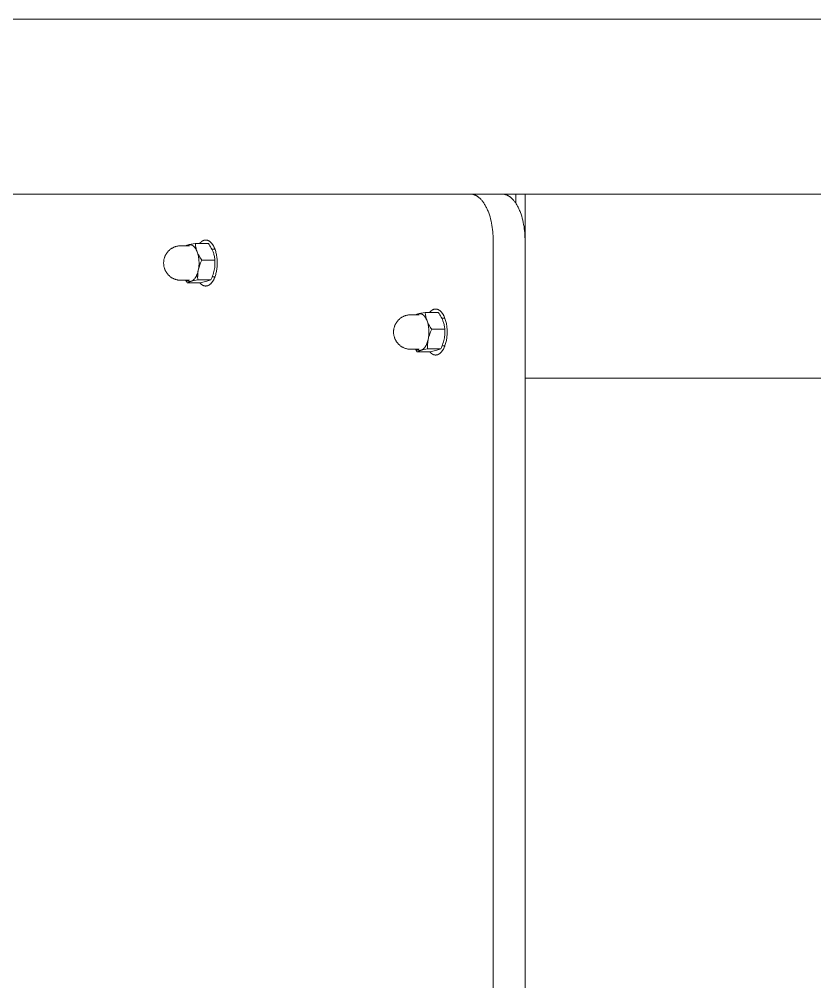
# Model space of a CAD drawing. Header units: millimetres. Extents: x -427 to 4679, y -324 to 2971.
# Drawn here: x -58.5 to 114.5, y 2761.5 to 2970.7 of the extents above; entities that cross this region are included whole.
import ezdxf

# ---------------------------------------------------------------- set-up
doc = ezdxf.new("R2010")
doc.units = ezdxf.units.MM
doc.layers.add('ZANO_R', color=7, linetype='Continuous', lineweight=0)

msp = doc.modelspace()

# ---------------------------------------------------------------- linework, layer by layer
at = {"layer": 'ZANO_R'}
for p, q in [((52.71, 2970.74), (-168.37, 2970.74)), ((117.92, 2970.74), (52.71, 2970.74)), ((39.52, 2932.74), (-175.48, 2932.74)), ((46.45, 2932.74), (39.52, 2932.74)), ((39.52, 2932.74), (39.57, 2932.74)), ((39.57, 2932.74), (39.63, 2932.74)), ((39.63, 2932.74), (39.69, 2932.74)), ((39.69, 2932.74), (39.74, 2932.73)), ((39.74, 2932.73), (39.8, 2932.73)), ((39.8, 2932.73), (39.85, 2932.72)), ((39.85, 2932.72), (39.91, 2932.71)), ((39.91, 2932.71), (39.97, 2932.7)), ((39.97, 2932.7), (40.03, 2932.69)), ((40.03, 2932.69), (40.08, 2932.68)), ((40.08, 2932.68), (40.14, 2932.66)), ((40.14, 2932.66), (40.2, 2932.65)), ((40.2, 2932.65), (40.26, 2932.63)), ((40.26, 2932.63), (40.31, 2932.61)), ((40.31, 2932.61), (40.37, 2932.59)), ((40.37, 2932.59), (40.43, 2932.57)), ((40.43, 2932.57), (40.49, 2932.55)), ((40.49, 2932.55), (40.55, 2932.53)), ((40.55, 2932.53), (40.6, 2932.5)), ((40.6, 2932.5), (40.66, 2932.48)), ((40.66, 2932.48), (40.72, 2932.45)), ((40.72, 2932.45), (40.78, 2932.42)), ((40.78, 2932.42), (40.84, 2932.39)), ((40.84, 2932.39), (40.9, 2932.36)), ((40.9, 2932.36), (40.95, 2932.32)), ((40.95, 2932.32), (41.01, 2932.29)), ((41.01, 2932.29), (41.07, 2932.25)), ((41.07, 2932.25), (41.13, 2932.21)), ((41.13, 2932.21), (41.19, 2932.17)), ((41.19, 2932.17), (41.24, 2932.13)), ((41.24, 2932.13), (41.3, 2932.08)), ((41.3, 2932.08), (41.36, 2932.04)), ((41.36, 2932.04), (41.47, 2931.94)), ((41.47, 2931.94), (41.59, 2931.84)), ((41.59, 2931.84), (41.7, 2931.74)), ((41.7, 2931.74), (41.82, 2931.62)), ((41.82, 2931.62), (41.93, 2931.5)), ((49.45, 2932.74), (46.45, 2932.74)), ((46.5, 2932.74), (46.45, 2932.74)), ((46.56, 2932.74), (46.5, 2932.74)), ((46.61, 2932.74), (46.56, 2932.74)), ((46.9, 2932.74), (46.56, 2932.74)), ((46.67, 2932.73), (46.61, 2932.74)), ((46.72, 2932.73), (46.67, 2932.73)), ((46.78, 2932.72), (46.72, 2932.73)), ((46.83, 2932.71), (46.78, 2932.72)), ((46.89, 2932.7), (46.83, 2932.71)), ((46.95, 2932.69), (46.89, 2932.7)), ((47, 2932.68), (46.95, 2932.69)), ((47.06, 2932.67), (47, 2932.68)), ((47.12, 2932.65), (47.06, 2932.67)), ((47.17, 2932.64), (47.12, 2932.65)), ((47.23, 2932.62), (47.17, 2932.64)), ((47.29, 2932.6), (47.23, 2932.62)), ((47.34, 2932.58), (47.29, 2932.6)), ((47.4, 2932.56), (47.34, 2932.58)), ((47.46, 2932.54), (47.4, 2932.56)), ((47.51, 2932.51), (47.46, 2932.54)), ((47.57, 2932.48), (47.51, 2932.51)), ((47.63, 2932.46), (47.57, 2932.48)), ((47.69, 2932.43), (47.63, 2932.46)), ((47.74, 2932.4), (47.69, 2932.43)), ((47.8, 2932.37), (47.74, 2932.4)), ((47.86, 2932.33), (47.8, 2932.37)), ((47.92, 2932.3), (47.86, 2932.33)), ((47.97, 2932.26), (47.92, 2932.3)), ((48.03, 2932.23), (47.97, 2932.26)), ((48.09, 2932.19), (48.03, 2932.23)), ((48.15, 2932.15), (48.09, 2932.19)), ((48.2, 2932.11), (48.15, 2932.15)), ((48.26, 2932.06), (48.2, 2932.11)), ((48.37, 2931.97), (48.26, 2932.06)), ((48.49, 2931.87), (48.37, 2931.97)), ((48.6, 2931.77), (48.49, 2931.87)), ((48.71, 2931.66), (48.6, 2931.77)), ((48.82, 2931.54), (48.71, 2931.66)), ((49.45, 2932.74), (49.45, 2930.74)), ((49.45, 2932.74), (51.45, 2932.74)), ((51.45, 2932.74), (1545.45, 2932.74)), ((51.45, 2892.74), (51.45, 2932.74)), ((41.93, 2931.5), (42.04, 2931.38)), ((42.04, 2931.38), (42.15, 2931.25)), ((42.15, 2931.25), (42.26, 2931.11)), ((42.26, 2931.11), (42.36, 2930.97)), ((42.36, 2930.97), (42.47, 2930.82)), ((42.47, 2930.82), (42.57, 2930.66)), ((42.57, 2930.66), (42.67, 2930.5)), ((42.67, 2930.5), (42.77, 2930.34)), ((42.77, 2930.34), (42.87, 2930.17)), ((42.87, 2930.17), (42.96, 2929.99)), ((42.96, 2929.99), (43.05, 2929.81)), ((43.05, 2929.81), (43.15, 2929.63)), ((43.15, 2929.63), (43.23, 2929.44)), ((48.93, 2931.42), (48.82, 2931.54)), ((49.04, 2931.3), (48.93, 2931.42)), ((49.14, 2931.16), (49.04, 2931.3)), ((49.25, 2931.02), (49.14, 2931.16)), ((49.35, 2930.88), (49.25, 2931.02)), ((49.45, 2930.73), (49.35, 2930.88)), ((49.55, 2930.58), (49.45, 2930.73)), ((49.65, 2930.41), (49.55, 2930.58)), ((49.75, 2930.25), (49.65, 2930.41)), ((49.84, 2930.08), (49.75, 2930.25)), ((49.94, 2929.9), (49.84, 2930.08)), ((50.03, 2929.72), (49.94, 2929.9)), ((50.11, 2929.54), (50.03, 2929.72)), ((50.2, 2929.35), (50.11, 2929.54)), ((43.23, 2929.44), (43.32, 2929.24)), ((43.32, 2929.24), (43.4, 2929.04)), ((43.4, 2929.04), (43.48, 2928.84)), ((43.48, 2928.84), (43.56, 2928.64)), ((43.56, 2928.64), (43.7, 2928.21)), ((43.7, 2928.21), (43.84, 2927.78)), ((43.84, 2927.78), (43.96, 2927.33)), ((50.28, 2929.16), (50.2, 2929.35)), ((50.36, 2928.96), (50.28, 2929.16)), ((50.44, 2928.76), (50.36, 2928.96)), ((50.59, 2928.35), (50.44, 2928.76)), ((50.72, 2927.92), (50.59, 2928.35)), ((50.85, 2927.49), (50.72, 2927.92)), ((50.96, 2927.04), (50.85, 2927.49)), ((43.96, 2927.33), (44.07, 2926.88)), ((44.07, 2926.88), (44.17, 2926.42)), ((44.17, 2926.42), (44.25, 2925.96)), ((44.25, 2925.96), (44.33, 2925.49)), ((44.33, 2925.49), (44.39, 2925.03)), ((51.06, 2926.59), (50.96, 2927.04)), ((51.15, 2926.14), (51.06, 2926.59)), ((51.23, 2925.68), (51.15, 2926.14)), ((51.29, 2925.22), (51.23, 2925.68)), ((44.39, 2925.03), (44.44, 2924.56)), ((44.44, 2924.56), (44.47, 2924.1)), ((44.47, 2924.1), (44.5, 2923.64)), ((44.5, 2923.64), (44.51, 2923.19)), ((51.34, 2924.76), (51.29, 2925.22)), ((51.39, 2924.31), (51.34, 2924.76)), ((51.42, 2923.85), (51.39, 2924.31)), ((51.44, 2923.41), (51.42, 2923.85)), ((51.45, 2922.96), (51.44, 2923.41)), ((-25.01, 2921.13), (-24.89, 2921.18)), ((-24.89, 2921.18), (-24.77, 2921.23)), ((-24.77, 2921.23), (-24.65, 2921.27)), ((-24.65, 2921.27), (-24.53, 2921.32)), ((-24.53, 2921.32), (-24.41, 2921.35)), ((-24.41, 2921.35), (-24.28, 2921.38)), ((-24.28, 2921.38), (-24.16, 2921.41)), ((-24.16, 2921.41), (-24.03, 2921.44)), ((-24.03, 2921.44), (-23.9, 2921.46)), ((-23.9, 2921.46), (-23.78, 2921.47)), ((-23.78, 2921.47), (-23.65, 2921.48)), ((-23.65, 2921.48), (-23.52, 2921.49)), ((-23.52, 2921.49), (-23.39, 2921.49)), ((-23.39, 2921.49), (-21.55, 2921.49)), ((-22.22, 2921.55), (-22.36, 2921.49)), ((-22.07, 2921.6), (-22.22, 2921.55)), ((-22.11, 2921.52), (-22.14, 2921.49)), ((-22.07, 2921.54), (-22.11, 2921.52)), ((-21.93, 2921.65), (-22.07, 2921.6)), ((-22.03, 2921.57), (-22.07, 2921.54)), ((-21.99, 2921.59), (-22.03, 2921.57)), ((-21.95, 2921.61), (-21.99, 2921.59)), ((-21.91, 2921.63), (-21.95, 2921.61)), ((-21.78, 2921.69), (-21.93, 2921.65)), ((-21.87, 2921.65), (-21.91, 2921.63)), ((-21.83, 2921.66), (-21.87, 2921.65)), ((-21.79, 2921.68), (-21.83, 2921.66)), ((-21.75, 2921.69), (-21.79, 2921.68)), ((-21.71, 2921.71), (-21.75, 2921.69)), ((-21.68, 2921.71), (-21.71, 2921.71)), ((-21.65, 2921.72), (-21.68, 2921.71)), ((-21.18, 2921.83), (-21.65, 2921.72)), ((-21.62, 2921.73), (-21.65, 2921.72)), ((-21.59, 2921.73), (-21.62, 2921.73)), ((-21.56, 2921.73), (-21.59, 2921.73)), ((-21.52, 2921.74), (-21.56, 2921.73)), ((-21.49, 2921.74), (-21.52, 2921.74)), ((-21.46, 2921.74), (-21.49, 2921.74)), ((-21.43, 2921.74), (-21.46, 2921.74)), ((-21.4, 2921.74), (-21.43, 2921.74)), ((-21.37, 2921.74), (-21.4, 2921.74)), ((-21.34, 2921.74), (-21.37, 2921.74)), ((-21.31, 2921.73), (-21.34, 2921.74)), ((-21.27, 2921.73), (-21.31, 2921.73)), ((-21.24, 2921.72), (-21.27, 2921.73)), ((-21.21, 2921.71), (-21.24, 2921.72)), ((-21.18, 2921.71), (-21.21, 2921.71)), ((-20.72, 2921.93), (-21.18, 2921.83)), ((-21.15, 2921.7), (-21.18, 2921.71)), ((-21.12, 2921.69), (-21.15, 2921.7)), ((-21.08, 2921.68), (-21.12, 2921.69)), ((-21.05, 2921.66), (-21.08, 2921.68)), ((-21.02, 2921.65), (-21.05, 2921.66)), ((-20.99, 2921.64), (-21.02, 2921.65)), ((-20.96, 2921.62), (-20.99, 2921.64)), ((-20.93, 2921.6), (-20.96, 2921.62)), ((-20.9, 2921.59), (-20.93, 2921.6)), ((-20.87, 2921.57), (-20.9, 2921.59)), ((-20.83, 2921.55), (-20.87, 2921.57)), ((-20.8, 2921.53), (-20.83, 2921.55)), ((-20.77, 2921.51), (-20.8, 2921.53)), ((-20.74, 2921.49), (-20.77, 2921.51)), ((-20.71, 2921.46), (-20.74, 2921.49)), ((-20.25, 2922.01), (-20.72, 2921.93)), ((-20.68, 2921.44), (-20.71, 2921.46)), ((-20.65, 2921.41), (-20.68, 2921.44)), ((-20.62, 2921.39), (-20.65, 2921.41)), ((-20.59, 2921.36), (-20.62, 2921.39)), ((-20.56, 2921.33), (-20.59, 2921.36)), ((-20.53, 2921.3), (-20.56, 2921.33)), ((-20.51, 2921.27), (-20.53, 2921.3)), ((-20.48, 2921.24), (-20.51, 2921.27)), ((-20.45, 2921.21), (-20.48, 2921.24)), ((-20.42, 2921.18), (-20.45, 2921.21)), ((-20.39, 2921.14), (-20.42, 2921.18)), ((-20.37, 2921.11), (-20.39, 2921.14)), ((-20.24, 2921.8), (-20.25, 2922.01)), ((-20.25, 2922.01), (-17.41, 2922.01)), ((-20.21, 2921.59), (-20.24, 2921.8)), ((-20.18, 2921.39), (-20.21, 2921.59)), ((-20.15, 2921.18), (-20.18, 2921.39)), ((-20.1, 2920.98), (-20.15, 2921.18)), ((-19.28, 2922.01), (-19.24, 2922.06)), ((-19.24, 2922.06), (-19.2, 2922.1)), ((-19.2, 2922.1), (-19.16, 2922.14)), ((-19.16, 2922.14), (-19.12, 2922.19)), ((-19.12, 2922.19), (-19.08, 2922.23)), ((-19.08, 2922.23), (-19.04, 2922.27)), ((-19.04, 2922.27), (-19, 2922.3)), ((-19, 2922.3), (-18.96, 2922.34)), ((-18.96, 2922.34), (-18.92, 2922.37)), ((-18.92, 2922.37), (-18.88, 2922.41)), ((-18.88, 2922.41), (-18.84, 2922.44)), ((-18.84, 2922.44), (-18.8, 2922.47)), ((-18.8, 2922.47), (-18.76, 2922.49)), ((-18.76, 2922.49), (-18.72, 2922.52)), ((-18.72, 2922.52), (-18.67, 2922.54)), ((-18.67, 2922.54), (-18.63, 2922.57)), ((-18.63, 2922.57), (-18.59, 2922.59)), ((-18.59, 2922.59), (-18.55, 2922.61)), ((-18.55, 2922.61), (-18.51, 2922.63)), ((-18.51, 2922.63), (-18.47, 2922.65)), ((-18.47, 2922.65), (-18.43, 2922.66)), ((-18.43, 2922.66), (-18.38, 2922.68)), ((-18.38, 2922.68), (-18.34, 2922.69)), ((-18.34, 2922.69), (-18.3, 2922.7)), ((-18.3, 2922.7), (-18.26, 2922.71)), ((-18.26, 2922.71), (-18.22, 2922.72)), ((-18.22, 2922.72), (-18.18, 2922.73)), ((-18.18, 2922.73), (-18.14, 2922.73)), ((-18.14, 2922.73), (-18.1, 2922.74)), ((-18.1, 2922.74), (-18.06, 2922.74)), ((-18.06, 2922.74), (-18.02, 2922.74)), ((-18.02, 2922.74), (-17.98, 2922.74)), ((-17.98, 2922.74), (-17.95, 2922.74)), ((-17.95, 2922.74), (-17.93, 2922.74)), ((-17.93, 2922.74), (-17.9, 2922.74)), ((-17.9, 2922.74), (-17.87, 2922.74)), ((-17.87, 2922.74), (-17.84, 2922.73)), ((-17.84, 2922.73), (-17.81, 2922.73)), ((-17.81, 2922.73), (-17.78, 2922.73)), ((-17.78, 2922.73), (-17.76, 2922.72)), ((-17.76, 2922.72), (-17.73, 2922.72)), ((-17.73, 2922.72), (-17.7, 2922.71)), ((-17.7, 2922.71), (-17.67, 2922.7)), ((-17.67, 2922.7), (-17.64, 2922.69)), ((-17.64, 2922.69), (-17.61, 2922.69)), ((-17.61, 2922.69), (-17.58, 2922.68)), ((-17.58, 2922.68), (-17.55, 2922.67)), ((-17.55, 2922.67), (-17.53, 2922.66)), ((-17.53, 2922.66), (-17.5, 2922.65)), ((-17.5, 2922.65), (-17.47, 2922.63)), ((-17.47, 2922.63), (-17.44, 2922.62)), ((-17.44, 2922.62), (-17.41, 2922.61)), ((-17.41, 2922.61), (-17.38, 2922.59)), ((-17.41, 2922.01), (-17.24, 2921.76)), ((-17.38, 2922.59), (-17.35, 2922.58)), ((-17.35, 2922.58), (-17.32, 2922.56)), ((-17.32, 2922.56), (-17.29, 2922.55)), ((-17.29, 2922.55), (-17.26, 2922.53)), ((-17.26, 2922.53), (-17.23, 2922.51)), ((-17.24, 2921.76), (-17.07, 2921.51)), ((-17.23, 2922.51), (-17.21, 2922.49)), ((-17.21, 2922.49), (-17.18, 2922.48)), ((-17.18, 2922.48), (-17.15, 2922.46)), ((-17.15, 2922.46), (-17.12, 2922.43)), ((-17.12, 2922.43), (-17.09, 2922.41)), ((-17.09, 2922.41), (-17.06, 2922.39)), ((-17.07, 2921.51), (-16.92, 2921.26)), ((-17.06, 2922.39), (-17, 2922.34)), ((-17, 2922.34), (-16.95, 2922.29)), ((-16.95, 2922.29), (-16.89, 2922.24)), ((-16.92, 2921.26), (-16.77, 2920.99)), ((-16.89, 2922.24), (-16.83, 2922.18)), ((-16.83, 2922.18), (-16.78, 2922.12)), ((-16.78, 2922.12), (-16.72, 2922.06)), ((-16.72, 2922.06), (-16.67, 2921.99)), ((-16.67, 2921.99), (-16.61, 2921.93)), ((-16.61, 2921.93), (-16.56, 2921.85)), ((-16.56, 2921.85), (-16.51, 2921.78)), ((-16.51, 2921.78), (-16.46, 2921.7)), ((-16.46, 2921.7), (-16.4, 2921.62)), ((-16.4, 2921.62), (-16.36, 2921.54)), ((-16.36, 2921.54), (-16.31, 2921.45)), ((-16.31, 2921.45), (-16.26, 2921.37)), ((-16.26, 2921.37), (-16.21, 2921.28)), ((-16.21, 2921.28), (-16.17, 2921.18)), ((-16.17, 2921.18), (-16.12, 2921.09)), ((44.51, 2923.19), (44.52, 2922.74)), ((44.52, 2528.74), (44.52, 2922.74)), ((-26.93, 2918.99), (-26.88, 2919.11)), ((-26.88, 2919.11), (-26.83, 2919.23)), ((-26.83, 2919.23), (-26.78, 2919.35)), ((-26.78, 2919.35), (-26.72, 2919.46)), ((-26.72, 2919.46), (-26.66, 2919.58)), ((-26.66, 2919.58), (-26.6, 2919.69)), ((-26.6, 2919.69), (-26.53, 2919.8)), ((-26.53, 2919.8), (-26.46, 2919.9)), ((-26.46, 2919.9), (-26.38, 2920)), ((-26.38, 2920), (-26.3, 2920.11)), ((-26.3, 2920.11), (-26.22, 2920.2)), ((-26.22, 2920.2), (-26.14, 2920.3)), ((-26.14, 2920.3), (-26.05, 2920.39)), ((-26.05, 2920.39), (-25.95, 2920.48)), ((-25.95, 2920.48), (-25.86, 2920.57)), ((-25.86, 2920.57), (-25.76, 2920.65)), ((-25.76, 2920.65), (-25.66, 2920.73)), ((-25.66, 2920.73), (-25.56, 2920.8)), ((-25.56, 2920.8), (-25.45, 2920.88)), ((-25.45, 2920.88), (-25.34, 2920.94)), ((-25.34, 2920.94), (-25.23, 2921.01)), ((-25.23, 2921.01), (-25.12, 2921.07)), ((-25.12, 2921.07), (-25.01, 2921.13)), ((-20.31, 2921.04), (-20.37, 2921.11)), ((-20.26, 2920.97), (-20.31, 2921.04)), ((-20.21, 2920.89), (-20.26, 2920.97)), ((-20.16, 2920.81), (-20.21, 2920.89)), ((-20.11, 2920.73), (-20.16, 2920.81)), ((-20.07, 2920.64), (-20.11, 2920.73)), ((-20.05, 2920.77), (-20.1, 2920.98)), ((-20.02, 2920.55), (-20.07, 2920.64)), ((-19.99, 2920.57), (-20.05, 2920.77)), ((-19.98, 2920.46), (-20.02, 2920.55)), ((-19.93, 2920.38), (-19.99, 2920.57)), ((-19.94, 2920.37), (-19.98, 2920.46)), ((-19.9, 2920.28), (-19.94, 2920.37)), ((-19.86, 2920.18), (-19.93, 2920.38)), ((-19.78, 2919.94), (-19.86, 2920.18)), ((-19.7, 2919.82), (-19.82, 2920.08)), ((-19.71, 2919.7), (-19.78, 2919.94)), ((-19.65, 2919.46), (-19.71, 2919.7)), ((-19.58, 2919.56), (-19.7, 2919.82)), ((-19.59, 2919.21), (-19.65, 2919.46)), ((-19.55, 2918.96), (-19.59, 2919.21)), ((-19.45, 2919.31), (-19.58, 2919.56)), ((-19.31, 2919.06), (-19.45, 2919.31)), ((-19.16, 2918.82), (-19.31, 2919.06)), ((-16.77, 2920.99), (-16.64, 2920.73)), ((-16.64, 2920.74), (-15.98, 2920.74)), ((-16.64, 2920.73), (-16.51, 2920.45)), ((-16.51, 2920.45), (-16.4, 2920.18)), ((-16.4, 2920.18), (-16.32, 2919.98)), ((-16.32, 2919.98), (-16.26, 2919.78)), ((-16.26, 2919.78), (-16.2, 2919.58)), ((-16.2, 2919.58), (-16.15, 2919.38)), ((-16.15, 2919.38), (-16.11, 2919.18)), ((-16.12, 2921.09), (-16.08, 2920.99)), ((-16.11, 2919.18), (-16.07, 2918.97)), ((-16.08, 2920.99), (-16.04, 2920.89)), ((-16.04, 2920.89), (-16, 2920.79)), ((-16, 2920.79), (-15.96, 2920.69)), ((-15.96, 2920.69), (-15.89, 2920.48)), ((-15.89, 2920.48), (-15.82, 2920.26)), ((-15.82, 2920.26), (-15.76, 2920.04)), ((-15.76, 2920.04), (-15.71, 2919.81)), ((-15.71, 2919.81), (-15.66, 2919.58)), ((-15.66, 2919.58), (-15.61, 2919.35)), ((-15.61, 2919.35), (-15.58, 2919.12)), ((-15.58, 2919.12), (-15.55, 2918.88)), ((-27.14, 2917.87), (-27.13, 2918)), ((-27.14, 2917.74), (-27.14, 2917.87)), ((-27.14, 2917.62), (-27.14, 2917.74)), ((-27.13, 2917.49), (-27.14, 2917.62)), ((-27.13, 2918), (-27.12, 2918.12)), ((-27.12, 2917.36), (-27.13, 2917.49)), ((-27.12, 2918.12), (-27.11, 2918.25)), ((-27.11, 2917.24), (-27.12, 2917.36)), ((-27.11, 2918.25), (-27.09, 2918.37)), ((-27.09, 2917.11), (-27.11, 2917.24)), ((-27.09, 2918.37), (-27.07, 2918.5)), ((-27.07, 2916.99), (-27.09, 2917.11)), ((-27.07, 2918.5), (-27.04, 2918.62)), ((-27.04, 2916.86), (-27.07, 2916.99)), ((-27.04, 2918.62), (-27.01, 2918.75)), ((-27.01, 2918.75), (-26.97, 2918.87)), ((-26.97, 2918.87), (-26.93, 2918.99)), ((-19.51, 2918.71), (-19.55, 2918.96)), ((-19.48, 2918.46), (-19.51, 2918.71)), ((-19.51, 2916.71), (-19.48, 2916.96)), ((-19.46, 2918.21), (-19.48, 2918.46)), ((-19.48, 2916.96), (-19.46, 2917.21)), ((-19.45, 2917.96), (-19.46, 2918.21)), ((-19.46, 2917.21), (-19.45, 2917.46)), ((-19.38, 2917.02), (-19.46, 2916.76)), ((-19.44, 2917.71), (-19.45, 2917.96)), ((-19.45, 2917.46), (-19.44, 2917.71)), ((-19.44, 2916.85), (-19.36, 2917.09)), ((-19.29, 2917.28), (-19.38, 2917.02)), ((-19.36, 2917.09), (-19.28, 2917.33)), ((-19.2, 2917.54), (-19.29, 2917.28)), ((-19.28, 2917.33), (-19.19, 2917.57)), ((-19.19, 2917.57), (-19.09, 2917.81)), ((-19.01, 2918.58), (-19.16, 2918.82)), ((-19.09, 2917.81), (-18.99, 2918.04)), ((-18.85, 2918.35), (-19.01, 2918.58)), ((-18.85, 2918.35), (-18.99, 2918.04)), ((-16, 2918.35), (-18.85, 2918.35)), ((-16.07, 2918.97), (-16.04, 2918.76)), ((-16.04, 2918.76), (-16.02, 2918.56)), ((-16.04, 2916.74), (-16.01, 2917.01)), ((-16.02, 2918.56), (-16, 2918.35)), ((-16.01, 2917.01), (-15.99, 2917.28)), ((-15.99, 2918.08), (-16, 2918.35)), ((-15.98, 2917.81), (-15.99, 2918.08)), ((-15.99, 2917.28), (-15.98, 2917.54)), ((-15.98, 2917.54), (-15.98, 2917.81)), ((-15.55, 2918.88), (-15.52, 2918.65)), ((-15.52, 2918.65), (-15.5, 2918.42)), ((-15.5, 2917.06), (-15.52, 2916.83)), ((-15.5, 2918.42), (-15.49, 2918.19)), ((-15.49, 2917.29), (-15.5, 2917.06)), ((-15.49, 2918.19), (-15.48, 2917.96)), ((-15.48, 2917.52), (-15.49, 2917.29)), ((-15.48, 2917.96), (-15.48, 2917.74)), ((-15.48, 2917.74), (-15.48, 2917.52)), ((-27.01, 2916.74), (-27.04, 2916.86)), ((-26.97, 2916.62), (-27.01, 2916.74)), ((-26.93, 2916.5), (-26.97, 2916.62)), ((-26.89, 2916.38), (-26.93, 2916.5)), ((-26.84, 2916.26), (-26.89, 2916.38)), ((-26.79, 2916.14), (-26.84, 2916.26)), ((-26.73, 2916.03), (-26.79, 2916.14)), ((-26.67, 2915.92), (-26.73, 2916.03)), ((-26.61, 2915.81), (-26.67, 2915.92)), ((-26.54, 2915.7), (-26.61, 2915.81)), ((-26.47, 2915.6), (-26.54, 2915.7)), ((-26.39, 2915.49), (-26.47, 2915.6)), ((-26.32, 2915.39), (-26.39, 2915.49)), ((-26.24, 2915.29), (-26.32, 2915.39)), ((-26.15, 2915.2), (-26.24, 2915.29)), ((-26.06, 2915.11), (-26.15, 2915.2)), ((-25.97, 2915.02), (-26.06, 2915.11)), ((-25.88, 2914.93), (-25.97, 2915.02)), ((-25.78, 2914.85), (-25.88, 2914.93)), ((-20.07, 2914.83), (-20.03, 2914.92)), ((-20.03, 2914.92), (-19.98, 2915.02)), ((-19.98, 2915.02), (-19.93, 2915.12)), ((-19.93, 2915.12), (-19.89, 2915.22)), ((-19.89, 2915.22), (-19.85, 2915.32)), ((-19.85, 2915.32), (-19.81, 2915.43)), ((-19.81, 2915.43), (-19.78, 2915.54)), ((-19.78, 2915.54), (-19.74, 2915.65)), ((-19.75, 2914.81), (-19.74, 2915.04)), ((-19.74, 2914.92), (-19.75, 2914.67)), ((-19.74, 2915.65), (-19.71, 2915.76)), ((-19.74, 2915.04), (-19.73, 2915.27)), ((-19.73, 2915.17), (-19.74, 2914.92)), ((-19.73, 2915.27), (-19.71, 2915.5)), ((-19.71, 2915.42), (-19.73, 2915.17)), ((-19.71, 2915.76), (-19.68, 2915.87)), ((-19.71, 2915.5), (-19.68, 2915.73)), ((-19.69, 2915.67), (-19.71, 2915.42)), ((-19.69, 2915.61), (-19.7, 2915.62)), ((-19.69, 2915.64), (-19.69, 2915.64)), ((-19.68, 2915.87), (-19.65, 2915.98)), ((-19.68, 2915.73), (-19.64, 2915.96)), ((-19.65, 2915.98), (-19.62, 2916.1)), ((-19.62, 2916.09), (-19.64, 2915.96)), ((-19.62, 2916.1), (-19.6, 2916.21)), ((-19.6, 2916.21), (-19.62, 2916.09)), ((-19.6, 2916.21), (-19.55, 2916.46)), ((-19.57, 2916.35), (-19.6, 2916.21)), ((-19.57, 2916.35), (-19.51, 2916.6)), ((-19.55, 2916.46), (-19.51, 2916.71)), ((-19.51, 2916.6), (-19.44, 2916.85)), ((-16.62, 2914.67), (-16.5, 2914.97)), ((-16.5, 2914.97), (-16.39, 2915.28)), ((-16.39, 2915.28), (-16.29, 2915.59)), ((-16.29, 2915.59), (-16.21, 2915.9)), ((-16.21, 2915.9), (-16.13, 2916.21)), ((-16.13, 2916.21), (-16.08, 2916.48)), ((-16.08, 2916.48), (-16.04, 2916.74)), ((-15.89, 2915.01), (-15.96, 2914.79)), ((-15.82, 2915.22), (-15.89, 2915.01)), ((-15.76, 2915.44), (-15.82, 2915.22)), ((-15.71, 2915.67), (-15.76, 2915.44)), ((-15.66, 2915.9), (-15.71, 2915.67)), ((-15.61, 2916.13), (-15.66, 2915.9)), ((-15.58, 2916.37), (-15.61, 2916.13)), ((-15.55, 2916.6), (-15.58, 2916.37)), ((-15.52, 2916.83), (-15.55, 2916.6)), ((-25.68, 2914.77), (-25.78, 2914.85)), ((-25.58, 2914.69), (-25.68, 2914.77)), ((-25.47, 2914.62), (-25.58, 2914.69)), ((-25.36, 2914.55), (-25.47, 2914.62)), ((-25.25, 2914.48), (-25.36, 2914.55)), ((-25.14, 2914.42), (-25.25, 2914.48)), ((-25.02, 2914.36), (-25.14, 2914.42)), ((-24.9, 2914.31), (-25.02, 2914.36)), ((-24.78, 2914.26), (-24.9, 2914.31)), ((-24.66, 2914.21), (-24.78, 2914.26)), ((-24.54, 2914.17), (-24.66, 2914.21)), ((-24.42, 2914.13), (-24.54, 2914.17)), ((-24.29, 2914.1), (-24.42, 2914.13)), ((-24.16, 2914.07), (-24.29, 2914.1)), ((-24.04, 2914.05), (-24.16, 2914.07)), ((-23.91, 2914.03), (-24.04, 2914.05)), ((-23.78, 2914.01), (-23.91, 2914.03)), ((-23.65, 2914), (-23.78, 2914.01)), ((-23.52, 2913.99), (-23.65, 2914)), ((-23.39, 2913.99), (-23.52, 2913.99)), ((-21.55, 2913.99), (-23.39, 2913.99)), ((-22.36, 2913.99), (-22.19, 2913.73)), ((-22.19, 2913.73), (-22.02, 2913.47)), ((-22.14, 2913.99), (-22.11, 2913.97)), ((-22.11, 2913.97), (-22.08, 2913.95)), ((-22.08, 2913.95), (-22.05, 2913.92)), ((-22.05, 2913.92), (-22.02, 2913.9)), ((-22.02, 2913.9), (-21.99, 2913.88)), ((-22.02, 2913.47), (-21.24, 2913.76)), ((-19.17, 2913.47), (-22.02, 2913.47)), ((-21.99, 2913.88), (-21.95, 2913.87)), ((-21.95, 2913.87), (-21.92, 2913.85)), ((-21.92, 2913.85), (-21.88, 2913.83)), ((-21.88, 2913.83), (-21.85, 2913.82)), ((-21.85, 2913.82), (-21.81, 2913.81)), ((-21.81, 2913.81), (-21.78, 2913.79)), ((-21.78, 2913.79), (-21.74, 2913.78)), ((-21.74, 2913.78), (-21.71, 2913.77)), ((-21.71, 2913.77), (-21.67, 2913.77)), ((-21.67, 2913.77), (-21.63, 2913.76)), ((-21.63, 2913.76), (-21.59, 2913.75)), ((-21.59, 2913.75), (-21.56, 2913.75)), ((-21.56, 2913.75), (-21.52, 2913.75)), ((-21.52, 2913.75), (-21.48, 2913.74)), ((-21.48, 2913.74), (-21.44, 2913.74)), ((-21.44, 2913.74), (-21.41, 2913.74)), ((-21.41, 2913.74), (-21.37, 2913.75)), ((-21.37, 2913.75), (-21.33, 2913.75)), ((-21.33, 2913.75), (-21.29, 2913.75)), ((-21.29, 2913.75), (-21.26, 2913.76)), ((-21.26, 2913.76), (-21.22, 2913.77)), ((-21.22, 2913.77), (-21.18, 2913.78)), ((-21.18, 2913.78), (-21.15, 2913.78)), ((-21.15, 2913.78), (-21.12, 2913.79)), ((-21.12, 2913.79), (-19.73, 2914.08)), ((-21.12, 2913.79), (-21.09, 2913.8)), ((-21.09, 2913.8), (-21.06, 2913.82)), ((-21.06, 2913.82), (-21.03, 2913.83)), ((-21.03, 2913.83), (-21, 2913.84)), ((-21, 2913.84), (-20.96, 2913.86)), ((-20.96, 2913.86), (-20.93, 2913.87)), ((-20.93, 2913.87), (-20.9, 2913.89)), ((-20.9, 2913.89), (-20.87, 2913.91)), ((-20.87, 2913.91), (-20.84, 2913.93)), ((-20.84, 2913.93), (-20.81, 2913.95)), ((-20.81, 2913.95), (-20.78, 2913.97)), ((-20.78, 2913.97), (-20.75, 2913.99)), ((-20.75, 2913.99), (-20.72, 2914.02)), ((-20.72, 2914.02), (-20.69, 2914.04)), ((-20.69, 2914.04), (-20.66, 2914.07)), ((-20.66, 2914.07), (-20.63, 2914.09)), ((-20.63, 2914.09), (-20.6, 2914.12)), ((-20.6, 2914.12), (-20.57, 2914.15)), ((-20.57, 2914.15), (-20.54, 2914.18)), ((-20.54, 2914.18), (-20.51, 2914.21)), ((-20.51, 2914.21), (-20.48, 2914.24)), ((-20.48, 2914.24), (-20.45, 2914.27)), ((-20.45, 2914.27), (-20.42, 2914.31)), ((-20.42, 2914.31), (-20.39, 2914.34)), ((-20.39, 2914.34), (-20.36, 2914.38)), ((-20.36, 2914.38), (-20.33, 2914.41)), ((-20.33, 2914.41), (-20.28, 2914.49)), ((-20.28, 2914.49), (-20.23, 2914.57)), ((-20.23, 2914.57), (-20.17, 2914.65)), ((-20.17, 2914.65), (-20.12, 2914.74)), ((-20.12, 2914.74), (-20.07, 2914.83)), ((-19.75, 2914.57), (-19.75, 2914.81)), ((-19.74, 2914.34), (-19.75, 2914.57)), ((-19.74, 2914.34), (-19.73, 2914.08)), ((-19.73, 2914.08), (-16.88, 2914.08)), ((-19.24, 2913.43), (-19.28, 2913.47)), ((-19.2, 2913.38), (-19.24, 2913.43)), ((-19.16, 2913.34), (-19.2, 2913.38)), ((-17.72, 2913.78), (-19.17, 2913.47)), ((-19.12, 2913.3), (-19.16, 2913.34)), ((-19.08, 2913.25), (-19.12, 2913.3)), ((-19.04, 2913.22), (-19.08, 2913.25)), ((-19, 2913.18), (-19.04, 2913.22)), ((-18.96, 2913.14), (-19, 2913.18)), ((-18.92, 2913.11), (-18.96, 2913.14)), ((-18.88, 2913.08), (-18.92, 2913.11)), ((-18.84, 2913.05), (-18.88, 2913.08)), ((-18.8, 2913.02), (-18.84, 2913.05)), ((-18.76, 2912.99), (-18.8, 2913.02)), ((-18.72, 2912.96), (-18.76, 2912.99)), ((-18.67, 2912.94), (-18.72, 2912.96)), ((-18.63, 2912.91), (-18.67, 2912.94)), ((-18.59, 2912.89), (-18.63, 2912.91)), ((-18.55, 2912.87), (-18.59, 2912.89)), ((-18.51, 2912.85), (-18.55, 2912.87)), ((-18.47, 2912.84), (-18.51, 2912.85)), ((-18.43, 2912.82), (-18.47, 2912.84)), ((-18.38, 2912.81), (-18.43, 2912.82)), ((-18.34, 2912.79), (-18.38, 2912.81)), ((-18.3, 2912.78), (-18.34, 2912.79)), ((-18.26, 2912.77), (-18.3, 2912.78)), ((-18.22, 2912.76), (-18.26, 2912.77)), ((-18.18, 2912.76), (-18.22, 2912.76)), ((-17.76, 2912.76), (-17.78, 2912.76)), ((-17.73, 2912.77), (-17.76, 2912.76)), ((-17.7, 2912.77), (-17.73, 2912.77)), ((-16.88, 2914.08), (-17.72, 2913.78)), ((-17.67, 2912.78), (-17.7, 2912.77)), ((-17.64, 2912.79), (-17.67, 2912.78)), ((-17.61, 2912.8), (-17.64, 2912.79)), ((-17.58, 2912.8), (-17.61, 2912.8)), ((-17.55, 2912.81), (-17.58, 2912.8)), ((-17.53, 2912.82), (-17.55, 2912.81)), ((-17.5, 2912.84), (-17.53, 2912.82)), ((-17.47, 2912.85), (-17.5, 2912.84)), ((-17.44, 2912.86), (-17.47, 2912.85)), ((-17.41, 2912.87), (-17.44, 2912.86)), ((-17.38, 2912.89), (-17.41, 2912.87)), ((-17.35, 2912.9), (-17.38, 2912.89)), ((-17.32, 2912.92), (-17.35, 2912.9)), ((-17.29, 2912.93), (-17.32, 2912.92)), ((-17.26, 2912.95), (-17.29, 2912.93)), ((-17.23, 2912.97), (-17.26, 2912.95)), ((-17.21, 2912.99), (-17.23, 2912.97)), ((-17.18, 2913.01), (-17.21, 2912.99)), ((-17.15, 2913.03), (-17.18, 2913.01)), ((-17.12, 2913.05), (-17.15, 2913.03)), ((-17.09, 2913.07), (-17.12, 2913.05)), ((-17.06, 2913.09), (-17.09, 2913.07)), ((-17, 2913.14), (-17.06, 2913.09)), ((-16.95, 2913.19), (-17, 2913.14)), ((-16.89, 2913.24), (-16.95, 2913.19)), ((-16.83, 2913.3), (-16.89, 2913.24)), ((-16.88, 2914.08), (-16.74, 2914.37)), ((-16.78, 2913.36), (-16.83, 2913.3)), ((-16.72, 2913.42), (-16.78, 2913.36)), ((-16.74, 2914.37), (-16.62, 2914.67)), ((-16.67, 2913.49), (-16.72, 2913.42)), ((-16.61, 2913.56), (-16.67, 2913.49)), ((-16.56, 2913.63), (-16.61, 2913.56)), ((-15.98, 2914.74), (-16.59, 2914.74)), ((-16.51, 2913.7), (-16.56, 2913.63)), ((-16.46, 2913.78), (-16.51, 2913.7)), ((-16.4, 2913.86), (-16.46, 2913.78)), ((-16.36, 2913.94), (-16.4, 2913.86)), ((-16.31, 2914.03), (-16.36, 2913.94)), ((-16.26, 2914.12), (-16.31, 2914.03)), ((-16.21, 2914.21), (-16.26, 2914.12)), ((-16.17, 2914.3), (-16.21, 2914.21)), ((-16.12, 2914.39), (-16.17, 2914.3)), ((-16.08, 2914.49), (-16.12, 2914.39)), ((-16.04, 2914.59), (-16.08, 2914.49)), ((-16, 2914.69), (-16.04, 2914.59)), ((-15.96, 2914.79), (-16, 2914.69)), ((-18.14, 2912.75), (-18.18, 2912.76)), ((-18.1, 2912.75), (-18.14, 2912.75)), ((-18.06, 2912.74), (-18.1, 2912.75)), ((-18.02, 2912.74), (-18.06, 2912.74)), ((-17.98, 2912.74), (-18.02, 2912.74)), ((-17.95, 2912.74), (-17.98, 2912.74)), ((-17.93, 2912.74), (-17.95, 2912.74)), ((-17.9, 2912.74), (-17.93, 2912.74)), ((-17.87, 2912.75), (-17.9, 2912.74)), ((-17.84, 2912.75), (-17.87, 2912.75)), ((-17.81, 2912.75), (-17.84, 2912.75)), ((-17.78, 2912.76), (-17.81, 2912.75)), ((26.35, 2906.48), (26.48, 2906.49)), ((26.48, 2906.49), (26.61, 2906.49)), ((26.61, 2906.49), (28.45, 2906.49)), ((27.78, 2906.55), (27.64, 2906.49)), ((27.93, 2906.6), (27.78, 2906.55)), ((27.89, 2906.52), (27.86, 2906.49)), ((27.93, 2906.54), (27.89, 2906.52)), ((28.07, 2906.65), (27.93, 2906.6)), ((27.97, 2906.57), (27.93, 2906.54)), ((28.01, 2906.59), (27.97, 2906.57)), ((28.05, 2906.61), (28.01, 2906.59)), ((28.09, 2906.63), (28.05, 2906.61)), ((28.22, 2906.69), (28.07, 2906.65)), ((28.13, 2906.65), (28.09, 2906.63)), ((28.17, 2906.66), (28.13, 2906.65)), ((28.21, 2906.68), (28.17, 2906.66)), ((28.25, 2906.69), (28.21, 2906.68)), ((28.29, 2906.71), (28.25, 2906.69)), ((28.32, 2906.71), (28.29, 2906.71)), ((28.35, 2906.72), (28.32, 2906.71)), ((28.82, 2906.83), (28.35, 2906.72)), ((28.38, 2906.73), (28.35, 2906.72)), ((28.41, 2906.73), (28.38, 2906.73)), ((28.44, 2906.73), (28.41, 2906.73)), ((28.48, 2906.74), (28.44, 2906.73)), ((28.51, 2906.74), (28.48, 2906.74)), ((28.54, 2906.74), (28.51, 2906.74)), ((28.57, 2906.74), (28.54, 2906.74)), ((28.6, 2906.74), (28.57, 2906.74)), ((28.63, 2906.74), (28.6, 2906.74)), ((28.66, 2906.74), (28.63, 2906.74)), ((28.69, 2906.73), (28.66, 2906.74)), ((28.73, 2906.73), (28.69, 2906.73)), ((28.76, 2906.72), (28.73, 2906.73)), ((28.79, 2906.71), (28.76, 2906.72)), ((28.82, 2906.71), (28.79, 2906.71)), ((29.28, 2906.93), (28.82, 2906.83)), ((28.85, 2906.7), (28.82, 2906.71)), ((28.88, 2906.69), (28.85, 2906.7)), ((28.92, 2906.68), (28.88, 2906.69)), ((28.95, 2906.66), (28.92, 2906.68)), ((28.98, 2906.65), (28.95, 2906.66)), ((29.01, 2906.64), (28.98, 2906.65)), ((29.04, 2906.62), (29.01, 2906.64)), ((29.07, 2906.6), (29.04, 2906.62)), ((29.1, 2906.59), (29.07, 2906.6)), ((29.13, 2906.57), (29.1, 2906.59)), ((29.17, 2906.55), (29.13, 2906.57)), ((29.2, 2906.53), (29.17, 2906.55)), ((29.23, 2906.51), (29.2, 2906.53)), ((29.26, 2906.49), (29.23, 2906.51)), ((29.29, 2906.46), (29.26, 2906.49)), ((29.75, 2907.01), (29.28, 2906.93)), ((29.76, 2906.8), (29.75, 2907.01)), ((29.75, 2907.01), (32.59, 2907.01)), ((29.79, 2906.59), (29.76, 2906.8)), ((29.82, 2906.39), (29.79, 2906.59)), ((30.72, 2907.01), (30.76, 2907.06)), ((30.76, 2907.06), (30.8, 2907.1)), ((30.8, 2907.1), (30.84, 2907.14)), ((30.84, 2907.14), (30.88, 2907.19)), ((30.88, 2907.19), (30.92, 2907.23)), ((30.92, 2907.23), (30.96, 2907.27)), ((30.96, 2907.27), (31, 2907.3)), ((31, 2907.3), (31.04, 2907.34)), ((31.04, 2907.34), (31.08, 2907.37)), ((31.08, 2907.37), (31.12, 2907.41)), ((31.12, 2907.41), (31.16, 2907.44)), ((31.16, 2907.44), (31.2, 2907.47)), ((31.2, 2907.47), (31.24, 2907.49)), ((31.24, 2907.49), (31.28, 2907.52)), ((31.28, 2907.52), (31.33, 2907.54)), ((31.33, 2907.54), (31.37, 2907.57)), ((31.37, 2907.57), (31.41, 2907.59)), ((31.41, 2907.59), (31.45, 2907.61)), ((31.45, 2907.61), (31.49, 2907.63)), ((31.49, 2907.63), (31.53, 2907.65)), ((31.53, 2907.65), (31.57, 2907.66)), ((31.57, 2907.66), (31.62, 2907.68)), ((31.62, 2907.68), (31.66, 2907.69)), ((31.66, 2907.69), (31.7, 2907.7)), ((31.7, 2907.7), (31.74, 2907.71)), ((31.74, 2907.71), (31.78, 2907.72)), ((31.78, 2907.72), (31.82, 2907.73)), ((31.82, 2907.73), (31.86, 2907.73)), ((31.86, 2907.73), (31.9, 2907.74)), ((31.9, 2907.74), (31.94, 2907.74)), ((31.94, 2907.74), (31.98, 2907.74)), ((31.98, 2907.74), (32.02, 2907.74)), ((32.02, 2907.74), (32.05, 2907.74)), ((32.05, 2907.74), (32.07, 2907.74)), ((32.07, 2907.74), (32.1, 2907.74)), ((32.1, 2907.74), (32.13, 2907.74)), ((32.13, 2907.74), (32.16, 2907.73)), ((32.16, 2907.73), (32.19, 2907.73)), ((32.19, 2907.73), (32.22, 2907.73)), ((32.22, 2907.73), (32.24, 2907.72)), ((32.24, 2907.72), (32.27, 2907.72)), ((32.27, 2907.72), (32.3, 2907.71)), ((32.3, 2907.71), (32.33, 2907.7)), ((32.33, 2907.7), (32.36, 2907.69)), ((32.36, 2907.69), (32.39, 2907.69)), ((32.39, 2907.69), (32.42, 2907.68)), ((32.42, 2907.68), (32.45, 2907.67)), ((32.45, 2907.67), (32.47, 2907.66)), ((32.47, 2907.66), (32.5, 2907.65)), ((32.5, 2907.65), (32.53, 2907.63)), ((32.53, 2907.63), (32.56, 2907.62)), ((32.56, 2907.62), (32.59, 2907.61)), ((32.59, 2907.61), (32.62, 2907.59)), ((32.59, 2907.01), (32.76, 2906.76)), ((32.62, 2907.59), (32.65, 2907.58)), ((32.65, 2907.58), (32.68, 2907.56)), ((32.68, 2907.56), (32.71, 2907.55)), ((32.71, 2907.55), (32.74, 2907.53)), ((32.74, 2907.53), (32.77, 2907.51)), ((32.76, 2906.76), (32.93, 2906.51)), ((32.77, 2907.51), (32.79, 2907.49)), ((32.79, 2907.49), (32.82, 2907.48)), ((32.82, 2907.48), (32.85, 2907.46)), ((32.85, 2907.46), (32.88, 2907.43)), ((32.88, 2907.43), (32.91, 2907.41)), ((32.91, 2907.41), (32.94, 2907.39)), ((32.93, 2906.51), (33.08, 2906.26)), ((32.94, 2907.39), (33, 2907.34)), ((33, 2907.34), (33.05, 2907.29)), ((33.05, 2907.29), (33.11, 2907.24)), ((33.11, 2907.24), (33.17, 2907.18)), ((33.17, 2907.18), (33.22, 2907.12)), ((33.22, 2907.12), (33.28, 2907.06)), ((33.28, 2907.06), (33.33, 2906.99)), ((33.33, 2906.99), (33.39, 2906.93)), ((33.39, 2906.93), (33.44, 2906.85)), ((33.44, 2906.85), (33.49, 2906.78)), ((33.49, 2906.78), (33.54, 2906.7)), ((33.54, 2906.7), (33.6, 2906.62)), ((33.6, 2906.62), (33.64, 2906.54)), ((33.64, 2906.54), (33.69, 2906.45)), ((23.22, 2904.35), (23.28, 2904.46)), ((23.28, 2904.46), (23.34, 2904.58)), ((23.34, 2904.58), (23.4, 2904.69)), ((23.4, 2904.69), (23.47, 2904.8)), ((23.47, 2904.8), (23.54, 2904.9)), ((23.54, 2904.9), (23.62, 2905)), ((23.62, 2905), (23.7, 2905.11)), ((23.7, 2905.11), (23.78, 2905.2)), ((23.78, 2905.2), (23.86, 2905.3)), ((23.86, 2905.3), (23.95, 2905.39)), ((23.95, 2905.39), (24.05, 2905.48)), ((24.05, 2905.48), (24.14, 2905.57)), ((24.14, 2905.57), (24.24, 2905.65)), ((24.24, 2905.65), (24.34, 2905.73)), ((24.34, 2905.73), (24.44, 2905.8)), ((24.44, 2905.8), (24.55, 2905.88)), ((24.55, 2905.88), (24.66, 2905.94)), ((24.66, 2905.94), (24.77, 2906.01)), ((24.77, 2906.01), (24.88, 2906.07)), ((24.88, 2906.07), (24.99, 2906.13)), ((24.99, 2906.13), (25.11, 2906.18)), ((25.11, 2906.18), (25.23, 2906.23)), ((25.23, 2906.23), (25.35, 2906.27)), ((25.35, 2906.27), (25.47, 2906.32)), ((25.47, 2906.32), (25.59, 2906.35)), ((25.59, 2906.35), (25.72, 2906.38)), ((25.72, 2906.38), (25.84, 2906.41)), ((25.84, 2906.41), (25.97, 2906.44)), ((25.97, 2906.44), (26.1, 2906.46)), ((26.1, 2906.46), (26.22, 2906.47)), ((26.22, 2906.47), (26.35, 2906.48)), ((29.32, 2906.44), (29.29, 2906.46)), ((29.35, 2906.41), (29.32, 2906.44)), ((29.38, 2906.39), (29.35, 2906.41)), ((29.41, 2906.36), (29.38, 2906.39)), ((29.44, 2906.33), (29.41, 2906.36)), ((29.47, 2906.3), (29.44, 2906.33)), ((29.49, 2906.27), (29.47, 2906.3)), ((29.52, 2906.24), (29.49, 2906.27)), ((29.55, 2906.21), (29.52, 2906.24)), ((29.58, 2906.18), (29.55, 2906.21)), ((29.61, 2906.14), (29.58, 2906.18)), ((29.63, 2906.11), (29.61, 2906.14)), ((29.69, 2906.04), (29.63, 2906.11)), ((29.74, 2905.97), (29.69, 2906.04)), ((29.79, 2905.89), (29.74, 2905.97)), ((29.84, 2905.81), (29.79, 2905.89)), ((29.85, 2906.18), (29.82, 2906.39)), ((29.89, 2905.73), (29.84, 2905.81)), ((29.9, 2905.98), (29.85, 2906.18)), ((29.93, 2905.64), (29.89, 2905.73)), ((29.95, 2905.77), (29.9, 2905.98)), ((29.98, 2905.55), (29.93, 2905.64)), ((30.01, 2905.57), (29.95, 2905.77)), ((30.02, 2905.46), (29.98, 2905.55)), ((30.07, 2905.38), (30.01, 2905.57)), ((30.06, 2905.37), (30.02, 2905.46)), ((30.1, 2905.28), (30.06, 2905.37)), ((30.14, 2905.18), (30.07, 2905.38)), ((30.22, 2904.94), (30.14, 2905.18)), ((30.3, 2904.82), (30.18, 2905.08)), ((30.29, 2904.7), (30.22, 2904.94)), ((30.35, 2904.46), (30.29, 2904.7)), ((30.42, 2904.56), (30.3, 2904.82)), ((30.41, 2904.21), (30.35, 2904.46)), ((30.55, 2904.31), (30.42, 2904.56)), ((33.08, 2906.26), (33.23, 2905.99)), ((33.23, 2905.99), (33.36, 2905.73)), ((33.36, 2905.74), (34.02, 2905.74)), ((33.36, 2905.73), (33.49, 2905.45)), ((33.49, 2905.45), (33.6, 2905.18)), ((33.6, 2905.18), (33.68, 2904.98)), ((33.68, 2904.98), (33.74, 2904.78)), ((33.69, 2906.45), (33.74, 2906.37)), ((33.74, 2906.37), (33.79, 2906.28)), ((33.74, 2904.78), (33.8, 2904.58)), ((33.79, 2906.28), (33.83, 2906.18)), ((33.8, 2904.58), (33.85, 2904.38)), ((33.83, 2906.18), (33.88, 2906.09)), ((33.88, 2906.09), (33.92, 2905.99)), ((33.92, 2905.99), (33.96, 2905.89)), ((33.96, 2905.89), (34, 2905.79)), ((34, 2905.79), (34.04, 2905.69)), ((34.04, 2905.69), (34.11, 2905.48)), ((34.11, 2905.48), (34.18, 2905.26)), ((34.18, 2905.26), (34.24, 2905.04)), ((34.24, 2905.04), (34.29, 2904.81)), ((34.29, 2904.81), (34.34, 2904.58)), ((34.34, 2904.58), (34.39, 2904.35)), ((22.86, 2902.87), (22.87, 2903)), ((22.86, 2902.74), (22.86, 2902.87)), ((22.86, 2902.62), (22.86, 2902.74)), ((22.87, 2902.49), (22.86, 2902.62)), ((22.87, 2903), (22.88, 2903.12)), ((22.88, 2902.36), (22.87, 2902.49)), ((22.88, 2903.12), (22.89, 2903.25)), ((22.89, 2902.24), (22.88, 2902.36)), ((22.89, 2903.25), (22.91, 2903.37)), ((22.91, 2903.37), (22.93, 2903.5)), ((22.93, 2903.5), (22.96, 2903.62)), ((22.96, 2903.62), (22.99, 2903.75)), ((22.99, 2903.75), (23.03, 2903.87)), ((23.03, 2903.87), (23.07, 2903.99)), ((23.07, 2903.99), (23.12, 2904.11)), ((23.12, 2904.11), (23.17, 2904.23)), ((23.17, 2904.23), (23.22, 2904.35)), ((30.45, 2903.96), (30.41, 2904.21)), ((30.49, 2903.71), (30.45, 2903.96)), ((30.52, 2903.46), (30.49, 2903.71)), ((30.54, 2903.21), (30.52, 2903.46)), ((30.55, 2902.96), (30.54, 2903.21)), ((30.54, 2902.21), (30.55, 2902.46)), ((30.69, 2904.06), (30.55, 2904.31)), ((30.56, 2902.71), (30.55, 2902.96)), ((30.55, 2902.46), (30.56, 2902.71)), ((30.64, 2902.09), (30.72, 2902.33)), ((30.84, 2903.82), (30.69, 2904.06)), ((30.81, 2902.56), (30.71, 2902.3)), ((30.72, 2902.33), (30.81, 2902.57)), ((30.81, 2902.57), (30.91, 2902.81)), ((30.99, 2903.58), (30.84, 2903.82)), ((30.91, 2902.81), (31.01, 2903.04)), ((31.15, 2903.35), (30.99, 2903.58)), ((31.15, 2903.35), (31.01, 2903.04)), ((34, 2903.35), (31.15, 2903.35)), ((33.85, 2904.38), (33.89, 2904.18)), ((33.89, 2904.18), (33.93, 2903.97)), ((33.93, 2903.97), (33.96, 2903.76)), ((33.96, 2903.76), (33.98, 2903.56)), ((33.98, 2903.56), (34, 2903.35)), ((34.01, 2903.08), (34, 2903.35)), ((34.02, 2902.81), (34.01, 2903.08)), ((34.01, 2902.28), (34.02, 2902.54)), ((34.02, 2902.54), (34.02, 2902.81)), ((34.39, 2904.35), (34.42, 2904.12)), ((34.42, 2904.12), (34.45, 2903.88)), ((34.45, 2903.88), (34.48, 2903.65)), ((34.48, 2903.65), (34.5, 2903.42)), ((34.5, 2903.42), (34.51, 2903.19)), ((34.51, 2903.19), (34.52, 2902.96)), ((34.52, 2902.52), (34.51, 2902.29)), ((34.52, 2902.96), (34.52, 2902.74)), ((34.52, 2902.74), (34.52, 2902.52)), ((22.91, 2902.11), (22.89, 2902.24)), ((22.93, 2901.99), (22.91, 2902.11)), ((22.96, 2901.86), (22.93, 2901.99)), ((22.99, 2901.74), (22.96, 2901.86)), ((23.03, 2901.62), (22.99, 2901.74)), ((23.07, 2901.5), (23.03, 2901.62)), ((23.11, 2901.38), (23.07, 2901.5)), ((23.16, 2901.26), (23.11, 2901.38)), ((23.21, 2901.14), (23.16, 2901.26)), ((23.27, 2901.03), (23.21, 2901.14)), ((23.33, 2900.92), (23.27, 2901.03)), ((23.39, 2900.81), (23.33, 2900.92)), ((23.46, 2900.7), (23.39, 2900.81)), ((23.53, 2900.6), (23.46, 2900.7)), ((23.61, 2900.49), (23.53, 2900.6)), ((23.68, 2900.39), (23.61, 2900.49)), ((23.76, 2900.29), (23.68, 2900.39)), ((23.85, 2900.2), (23.76, 2900.29)), ((30.07, 2900.12), (30.11, 2900.22)), ((30.11, 2900.22), (30.15, 2900.32)), ((30.15, 2900.32), (30.19, 2900.43)), ((30.19, 2900.43), (30.22, 2900.54)), ((30.22, 2900.54), (30.26, 2900.65)), ((30.26, 2900.65), (30.29, 2900.76)), ((30.26, 2900.04), (30.27, 2900.27)), ((30.27, 2900.27), (30.29, 2900.5)), ((30.29, 2900.42), (30.27, 2900.17)), ((30.29, 2900.76), (30.32, 2900.87)), ((30.29, 2900.5), (30.32, 2900.73)), ((30.31, 2900.67), (30.29, 2900.42)), ((30.31, 2900.61), (30.3, 2900.62)), ((30.31, 2900.64), (30.31, 2900.64)), ((30.32, 2900.87), (30.35, 2900.98)), ((30.32, 2900.73), (30.36, 2900.96)), ((30.35, 2900.98), (30.38, 2901.1)), ((30.38, 2901.09), (30.36, 2900.96)), ((30.38, 2901.1), (30.4, 2901.21)), ((30.4, 2901.21), (30.38, 2901.09)), ((30.4, 2901.21), (30.45, 2901.46)), ((30.43, 2901.35), (30.4, 2901.21)), ((30.43, 2901.35), (30.49, 2901.6)), ((30.45, 2901.46), (30.49, 2901.71)), ((30.49, 2901.71), (30.52, 2901.96)), ((30.49, 2901.6), (30.56, 2901.85)), ((30.52, 2901.96), (30.54, 2902.21)), ((30.62, 2902.03), (30.54, 2901.76)), ((30.56, 2901.85), (30.64, 2902.09)), ((30.71, 2902.3), (30.62, 2902.03)), ((33.5, 2899.97), (33.61, 2900.28)), ((33.61, 2900.28), (33.71, 2900.59)), ((33.71, 2900.59), (33.79, 2900.9)), ((33.79, 2900.9), (33.87, 2901.21)), ((33.87, 2901.21), (33.92, 2901.48)), ((33.92, 2901.48), (33.96, 2901.74)), ((33.96, 2901.74), (33.99, 2902.01)), ((33.99, 2902.01), (34.01, 2902.28)), ((34.18, 2900.22), (34.11, 2900.01)), ((34.24, 2900.44), (34.18, 2900.22)), ((34.29, 2900.67), (34.24, 2900.44)), ((34.34, 2900.9), (34.29, 2900.67)), ((34.39, 2901.13), (34.34, 2900.9)), ((34.42, 2901.37), (34.39, 2901.13)), ((34.45, 2901.6), (34.42, 2901.37)), ((34.48, 2901.83), (34.45, 2901.6)), ((34.5, 2902.06), (34.48, 2901.83)), ((34.51, 2902.29), (34.5, 2902.06)), ((23.94, 2900.11), (23.85, 2900.2)), ((24.03, 2900.02), (23.94, 2900.11)), ((24.12, 2899.93), (24.03, 2900.02)), ((24.22, 2899.85), (24.12, 2899.93)), ((24.32, 2899.77), (24.22, 2899.85)), ((24.42, 2899.69), (24.32, 2899.77)), ((24.53, 2899.62), (24.42, 2899.69)), ((24.64, 2899.55), (24.53, 2899.62)), ((24.75, 2899.48), (24.64, 2899.55)), ((24.86, 2899.42), (24.75, 2899.48)), ((24.98, 2899.36), (24.86, 2899.42)), ((25.1, 2899.31), (24.98, 2899.36)), ((25.22, 2899.26), (25.1, 2899.31)), ((25.34, 2899.21), (25.22, 2899.26)), ((25.46, 2899.17), (25.34, 2899.21)), ((25.58, 2899.13), (25.46, 2899.17)), ((25.71, 2899.1), (25.58, 2899.13)), ((25.84, 2899.07), (25.71, 2899.1)), ((25.96, 2899.05), (25.84, 2899.07)), ((26.09, 2899.03), (25.96, 2899.05)), ((26.22, 2899.01), (26.09, 2899.03)), ((26.35, 2899), (26.22, 2899.01)), ((26.48, 2898.99), (26.35, 2899)), ((26.61, 2898.99), (26.48, 2898.99)), ((28.45, 2898.99), (26.61, 2898.99)), ((27.64, 2898.99), (27.81, 2898.73)), ((27.81, 2898.73), (27.98, 2898.47)), ((27.86, 2898.99), (27.89, 2898.97)), ((27.89, 2898.97), (27.92, 2898.95)), ((27.92, 2898.95), (27.95, 2898.92)), ((27.95, 2898.92), (27.98, 2898.9)), ((27.98, 2898.9), (28.01, 2898.88)), ((27.98, 2898.47), (28.76, 2898.76)), ((30.83, 2898.47), (27.98, 2898.47)), ((28.01, 2898.88), (28.05, 2898.87)), ((28.05, 2898.87), (28.08, 2898.85)), ((28.08, 2898.85), (28.12, 2898.83)), ((28.12, 2898.83), (28.15, 2898.82)), ((28.15, 2898.82), (28.19, 2898.81)), ((28.19, 2898.81), (28.22, 2898.79)), ((28.22, 2898.79), (28.26, 2898.78)), ((28.26, 2898.78), (28.29, 2898.77)), ((28.29, 2898.77), (28.33, 2898.77)), ((28.33, 2898.77), (28.37, 2898.76)), ((28.37, 2898.76), (28.41, 2898.75)), ((28.41, 2898.75), (28.44, 2898.75)), ((28.44, 2898.75), (28.48, 2898.75)), ((28.48, 2898.75), (28.52, 2898.74)), ((28.52, 2898.74), (28.56, 2898.74)), ((28.56, 2898.74), (28.59, 2898.74)), ((28.59, 2898.74), (28.63, 2898.75)), ((28.63, 2898.75), (28.67, 2898.75)), ((28.67, 2898.75), (28.71, 2898.75)), ((28.71, 2898.75), (28.74, 2898.76)), ((28.74, 2898.76), (28.78, 2898.77)), ((28.78, 2898.77), (28.82, 2898.78)), ((28.82, 2898.78), (28.85, 2898.78)), ((28.85, 2898.78), (28.88, 2898.79)), ((28.88, 2898.79), (30.27, 2899.08)), ((28.88, 2898.79), (28.91, 2898.8)), ((28.91, 2898.8), (28.94, 2898.82)), ((28.94, 2898.82), (28.97, 2898.83)), ((28.97, 2898.83), (29, 2898.84)), ((29, 2898.84), (29.04, 2898.86)), ((29.04, 2898.86), (29.07, 2898.87)), ((29.07, 2898.87), (29.1, 2898.89)), ((29.1, 2898.89), (29.13, 2898.91)), ((29.13, 2898.91), (29.16, 2898.93)), ((29.16, 2898.93), (29.19, 2898.95)), ((29.19, 2898.95), (29.22, 2898.97)), ((29.22, 2898.97), (29.25, 2898.99)), ((29.25, 2898.99), (29.28, 2899.02)), ((29.28, 2899.02), (29.31, 2899.04)), ((29.31, 2899.04), (29.34, 2899.07)), ((29.34, 2899.07), (29.37, 2899.09)), ((29.37, 2899.09), (29.4, 2899.12)), ((29.4, 2899.12), (29.43, 2899.15)), ((29.43, 2899.15), (29.46, 2899.18)), ((29.46, 2899.18), (29.49, 2899.21)), ((29.49, 2899.21), (29.52, 2899.24)), ((29.52, 2899.24), (29.55, 2899.27)), ((29.55, 2899.27), (29.58, 2899.31)), ((29.58, 2899.31), (29.61, 2899.34)), ((29.61, 2899.34), (29.64, 2899.38)), ((29.64, 2899.38), (29.67, 2899.41)), ((29.67, 2899.41), (29.72, 2899.49)), ((29.72, 2899.49), (29.77, 2899.57)), ((29.77, 2899.57), (29.83, 2899.65)), ((29.83, 2899.65), (29.88, 2899.74)), ((29.88, 2899.74), (29.93, 2899.83)), ((29.93, 2899.83), (29.97, 2899.92)), ((29.97, 2899.92), (30.02, 2900.02)), ((30.02, 2900.02), (30.07, 2900.12)), ((30.25, 2899.81), (30.26, 2900.04)), ((30.26, 2899.92), (30.25, 2899.67)), ((30.25, 2899.57), (30.25, 2899.81)), ((30.26, 2899.34), (30.25, 2899.57)), ((30.27, 2900.17), (30.26, 2899.92)), ((30.26, 2899.34), (30.27, 2899.08)), ((30.27, 2899.08), (33.12, 2899.08)), ((30.76, 2898.43), (30.72, 2898.47)), ((30.8, 2898.38), (30.76, 2898.43)), ((30.84, 2898.34), (30.8, 2898.38)), ((32.28, 2898.78), (30.83, 2898.47)), ((30.88, 2898.3), (30.84, 2898.34)), ((30.92, 2898.25), (30.88, 2898.3)), ((30.96, 2898.22), (30.92, 2898.25)), ((31, 2898.18), (30.96, 2898.22)), ((31.04, 2898.14), (31, 2898.18)), ((31.08, 2898.11), (31.04, 2898.14)), ((33.12, 2899.08), (32.28, 2898.78)), ((33, 2898.14), (32.94, 2898.09)), ((33.05, 2898.19), (33, 2898.14)), ((33.11, 2898.24), (33.05, 2898.19)), ((33.17, 2898.3), (33.11, 2898.24)), ((33.12, 2899.08), (33.26, 2899.37)), ((33.22, 2898.36), (33.17, 2898.3)), ((33.28, 2898.42), (33.22, 2898.36)), ((33.26, 2899.37), (33.38, 2899.67)), ((33.33, 2898.49), (33.28, 2898.42)), ((33.39, 2898.56), (33.33, 2898.49)), ((33.38, 2899.67), (33.5, 2899.97)), ((33.44, 2898.63), (33.39, 2898.56)), ((34.02, 2899.74), (33.41, 2899.74)), ((33.49, 2898.7), (33.44, 2898.63)), ((33.54, 2898.78), (33.49, 2898.7)), ((33.6, 2898.86), (33.54, 2898.78)), ((33.64, 2898.94), (33.6, 2898.86)), ((33.69, 2899.03), (33.64, 2898.94)), ((33.74, 2899.12), (33.69, 2899.03)), ((33.79, 2899.21), (33.74, 2899.12)), ((33.83, 2899.3), (33.79, 2899.21)), ((33.88, 2899.39), (33.83, 2899.3)), ((33.92, 2899.49), (33.88, 2899.39)), ((33.96, 2899.59), (33.92, 2899.49)), ((34, 2899.69), (33.96, 2899.59)), ((34.04, 2899.79), (34, 2899.69)), ((34.11, 2900.01), (34.04, 2899.79)), ((31.12, 2898.08), (31.08, 2898.11)), ((31.16, 2898.05), (31.12, 2898.08)), ((31.2, 2898.02), (31.16, 2898.05)), ((31.24, 2897.99), (31.2, 2898.02)), ((31.28, 2897.96), (31.24, 2897.99)), ((31.33, 2897.94), (31.28, 2897.96)), ((31.37, 2897.91), (31.33, 2897.94)), ((31.41, 2897.89), (31.37, 2897.91)), ((31.45, 2897.87), (31.41, 2897.89)), ((31.49, 2897.85), (31.45, 2897.87)), ((31.53, 2897.84), (31.49, 2897.85)), ((31.57, 2897.82), (31.53, 2897.84)), ((31.62, 2897.81), (31.57, 2897.82)), ((31.66, 2897.79), (31.62, 2897.81)), ((31.7, 2897.78), (31.66, 2897.79)), ((31.74, 2897.77), (31.7, 2897.78)), ((31.78, 2897.76), (31.74, 2897.77)), ((31.82, 2897.76), (31.78, 2897.76)), ((31.86, 2897.75), (31.82, 2897.76)), ((31.9, 2897.75), (31.86, 2897.75)), ((31.94, 2897.74), (31.9, 2897.75)), ((31.98, 2897.74), (31.94, 2897.74)), ((32.02, 2897.74), (31.98, 2897.74)), ((32.05, 2897.74), (32.02, 2897.74)), ((32.07, 2897.74), (32.05, 2897.74)), ((32.1, 2897.74), (32.07, 2897.74)), ((32.13, 2897.75), (32.1, 2897.74)), ((32.16, 2897.75), (32.13, 2897.75)), ((32.19, 2897.75), (32.16, 2897.75)), ((32.22, 2897.76), (32.19, 2897.75)), ((32.24, 2897.76), (32.22, 2897.76)), ((32.27, 2897.77), (32.24, 2897.76)), ((32.3, 2897.77), (32.27, 2897.77)), ((32.33, 2897.78), (32.3, 2897.77)), ((32.36, 2897.79), (32.33, 2897.78)), ((32.39, 2897.8), (32.36, 2897.79)), ((32.42, 2897.8), (32.39, 2897.8)), ((32.45, 2897.81), (32.42, 2897.8)), ((32.47, 2897.82), (32.45, 2897.81)), ((32.5, 2897.84), (32.47, 2897.82)), ((32.53, 2897.85), (32.5, 2897.84)), ((32.56, 2897.86), (32.53, 2897.85)), ((32.59, 2897.87), (32.56, 2897.86)), ((32.62, 2897.89), (32.59, 2897.87)), ((32.65, 2897.9), (32.62, 2897.89)), ((32.68, 2897.92), (32.65, 2897.9)), ((32.71, 2897.93), (32.68, 2897.92)), ((32.74, 2897.95), (32.71, 2897.93)), ((32.77, 2897.97), (32.74, 2897.95)), ((32.79, 2897.99), (32.77, 2897.97)), ((32.82, 2898.01), (32.79, 2897.99)), ((32.85, 2898.03), (32.82, 2898.01)), ((32.88, 2898.05), (32.85, 2898.03)), ((32.91, 2898.07), (32.88, 2898.05)), ((32.94, 2898.09), (32.91, 2898.07)), ((1545.45, 2892.74), (51.45, 2892.74)), ((51.45, 2892.74), (51.45, 2528.74))]:
    msp.add_line(p, q, dxfattribs=at)

doc.saveas('drawing.dxf')
